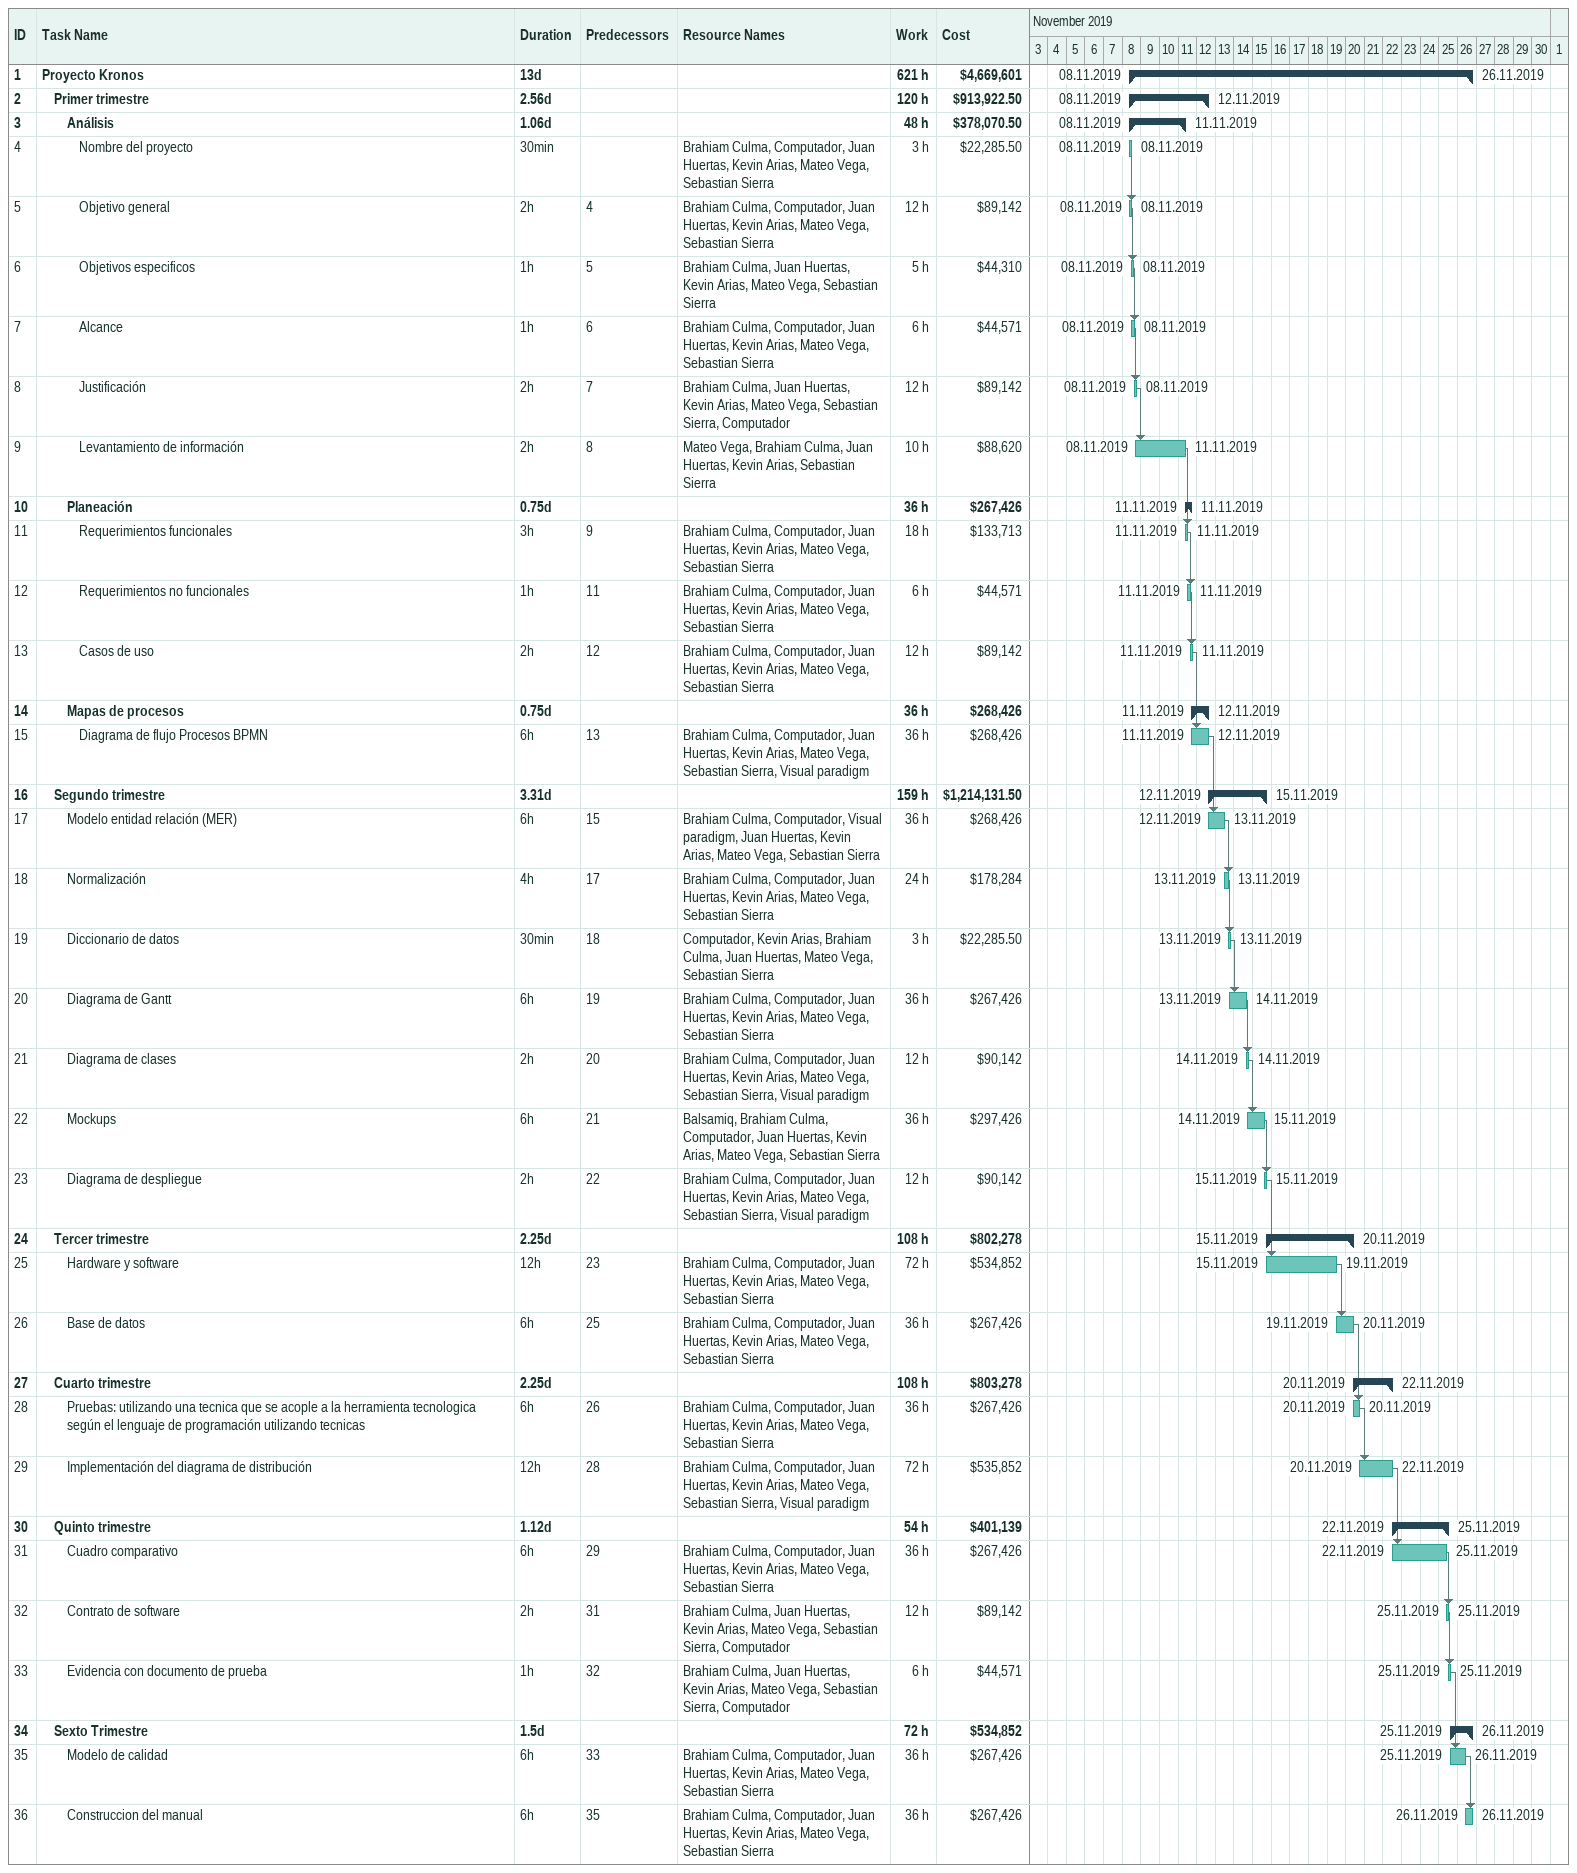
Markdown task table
| ID | Level | Task | Duration | Start | Finish | Predecessors | Resources | Work (h) | Cost ($) |
|---|---|---|---|---|---|---|---|---|---|
| 1 | 1 | **Proyecto Kronos** | 13d | 2019-11-08 | 2019-11-26 |  |  | 621 | 4669601 |
| 2 | 2 | **Primer trimestre** | 2.56d | 2019-11-08 | 2019-11-12 |  |  | 120 | 913922.50 |
| 3 | 3 | **Análisis** | 1.06d | 2019-11-08 | 2019-11-11 |  |  | 48 | 378070.50 |
| 4 | 4 | Nombre del proyecto | 30min | 2019-11-08 | 2019-11-08 |  | Brahiam Culma, Computador, Juan Huertas, Kevin Arias, Mateo Vega, Sebastian Sierra | 3 | 22285.50 |
| 5 | 4 | Objetivo general | 2h | 2019-11-08 | 2019-11-08 | 4 | Brahiam Culma, Computador, Juan Huertas, Kevin Arias, Mateo Vega, Sebastian Sierra | 12 | 89142 |
| 6 | 4 | Objetivos especificos | 1h | 2019-11-08 | 2019-11-08 | 5 | Brahiam Culma, Juan Huertas, Kevin Arias, Mateo Vega, Sebastian Sierra | 5 | 44310 |
| 7 | 4 | Alcance | 1h | 2019-11-08 | 2019-11-08 | 6 | Brahiam Culma, Computador, Juan Huertas, Kevin Arias, Mateo Vega, Sebastian Sierra | 6 | 44571 |
| 8 | 4 | Justificación | 2h | 2019-11-08 | 2019-11-08 | 7 | Brahiam Culma, Juan Huertas, Kevin Arias, Mateo Vega, Sebastian Sierra, Computador | 12 | 89142 |
| 9 | 4 | Levantamiento de información | 2h | 2019-11-08 | 2019-11-11 | 8 | Mateo Vega, Brahiam Culma, Juan Huertas, Kevin Arias, Sebastian Sierra | 10 | 88620 |
| 10 | 3 | **Planeación** | 0.75d | 2019-11-11 | 2019-11-11 |  |  | 36 | 267426 |
| 11 | 4 | Requerimientos funcionales | 3h | 2019-11-11 | 2019-11-11 | 9 | Brahiam Culma, Computador, Juan Huertas, Kevin Arias, Mateo Vega, Sebastian Sierra | 18 | 133713 |
| 12 | 4 | Requerimientos no funcionales | 1h | 2019-11-11 | 2019-11-11 | 11 | Brahiam Culma, Computador, Juan Huertas, Kevin Arias, Mateo Vega, Sebastian Sierra | 6 | 44571 |
| 13 | 4 | Casos de uso | 2h | 2019-11-11 | 2019-11-11 | 12 | Brahiam Culma, Computador, Juan Huertas, Kevin Arias, Mateo Vega, Sebastian Sierra | 12 | 89142 |
| 14 | 3 | **Mapas de procesos** | 0.75d | 2019-11-11 | 2019-11-12 |  |  | 36 | 268426 |
| 15 | 4 | Diagrama de flujo Procesos BPMN | 6h | 2019-11-11 | 2019-11-12 | 13 | Brahiam Culma, Computador, Juan Huertas, Kevin Arias, Mateo Vega, Sebastian Sierra, Visual paradigm | 36 | 268426 |
| 16 | 2 | **Segundo trimestre** | 3.31d | 2019-11-12 | 2019-11-15 |  |  | 159 | 1214131.50 |
| 17 | 3 | Modelo entidad relación (MER) | 6h | 2019-11-12 | 2019-11-13 | 15 | Brahiam Culma, Computador, Visual paradigm, Juan Huertas, Kevin Arias, Mateo Vega, Sebastian Sierra | 36 | 268426 |
| 18 | 3 | Normalización | 4h | 2019-11-13 | 2019-11-13 | 17 | Brahiam Culma, Computador, Juan Huertas, Kevin Arias, Mateo Vega, Sebastian Sierra | 24 | 178284 |
| 19 | 3 | Diccionario de datos | 30min | 2019-11-13 | 2019-11-13 | 18 | Computador, Kevin Arias, Brahiam Culma, Juan Huertas, Mateo Vega, Sebastian Sierra | 3 | 22285.50 |
| 20 | 3 | Diagrama de Gantt | 6h | 2019-11-13 | 2019-11-14 | 19 | Brahiam Culma, Computador, Juan Huertas, Kevin Arias, Mateo Vega, Sebastian Sierra | 36 | 267426 |
| 21 | 3 | Diagrama de clases | 2h | 2019-11-14 | 2019-11-14 | 20 | Brahiam Culma, Computador, Juan Huertas, Kevin Arias, Mateo Vega, Sebastian Sierra, Visual paradigm | 12 | 90142 |
| 22 | 3 | Mockups | 6h | 2019-11-14 | 2019-11-15 | 21 | Balsamiq, Brahiam Culma, Computador, Juan Huertas, Kevin Arias, Mateo Vega, Sebastian Sierra | 36 | 297426 |
| 23 | 3 | Diagrama de despliegue | 2h | 2019-11-15 | 2019-11-15 | 22 | Brahiam Culma, Computador, Juan Huertas, Kevin Arias, Mateo Vega, Sebastian Sierra, Visual paradigm | 12 | 90142 |
| 24 | 2 | **Tercer trimestre** | 2.25d | 2019-11-15 | 2019-11-20 |  |  | 108 | 802278 |
| 25 | 3 | Hardware y software | 12h | 2019-11-15 | 2019-11-19 | 23 | Brahiam Culma, Computador, Juan Huertas, Kevin Arias, Mateo Vega, Sebastian Sierra | 72 | 534852 |
| 26 | 3 | Base de datos | 6h | 2019-11-19 | 2019-11-20 | 25 | Brahiam Culma, Computador, Juan Huertas, Kevin Arias, Mateo Vega, Sebastian Sierra | 36 | 267426 |
| 27 | 2 | **Cuarto trimestre** | 2.25d | 2019-11-20 | 2019-11-22 |  |  | 108 | 803278 |
| 28 | 3 | Pruebas: utilizando una tecnica que se acople a la herramienta tecnologica según el lenguaje de programación utilizando tecnicas | 6h | 2019-11-20 | 2019-11-20 | 26 | Brahiam Culma, Computador, Juan Huertas, Kevin Arias, Mateo Vega, Sebastian Sierra | 36 | 267426 |
| 29 | 3 | Implementación del diagrama de distribución | 12h | 2019-11-20 | 2019-11-22 | 28 | Brahiam Culma, Computador, Juan Huertas, Kevin Arias, Mateo Vega, Sebastian Sierra, Visual paradigm | 72 | 535852 |
| 30 | 2 | **Quinto trimestre** | 1.12d | 2019-11-22 | 2019-11-25 |  |  | 54 | 401139 |
| 31 | 3 | Cuadro comparativo | 6h | 2019-11-22 | 2019-11-25 | 29 | Brahiam Culma, Computador, Juan Huertas, Kevin Arias, Mateo Vega, Sebastian Sierra | 36 | 267426 |
| 32 | 3 | Contrato de software | 2h | 2019-11-25 | 2019-11-25 | 31 | Brahiam Culma, Juan Huertas, Kevin Arias, Mateo Vega, Sebastian Sierra, Computador | 12 | 89142 |
| 33 | 3 | Evidencia con documento de prueba | 1h | 2019-11-25 | 2019-11-25 | 32 | Brahiam Culma, Juan Huertas, Kevin Arias, Mateo Vega, Sebastian Sierra, Computador | 6 | 44571 |
| 34 | 2 | **Sexto Trimestre** | 1.5d | 2019-11-25 | 2019-11-26 |  |  | 72 | 534852 |
| 35 | 3 | Modelo de calidad | 6h | 2019-11-25 | 2019-11-26 | 33 | Brahiam Culma, Computador, Juan Huertas, Kevin Arias, Mateo Vega, Sebastian Sierra | 36 | 267426 |
| 36 | 3 | Construccion del manual | 6h | 2019-11-26 | 2019-11-26 | 35 | Brahiam Culma, Computador, Juan Huertas, Kevin Arias, Mateo Vega, Sebastian Sierra | 36 | 267426 |
